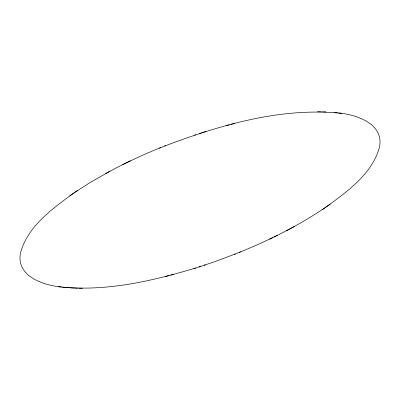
<?xml version="1.0" encoding="UTF-8"?>
<svg xmlns="http://www.w3.org/2000/svg" width="400" height="400" viewBox="0 0 400 400"><rect width="100%" height="100%" fill="white"/><g stroke="black" fill="none" stroke-linecap="round" stroke-linejoin="round"><path stroke-width="0.6" d="M73.29 193.41C52.03 209.075 27.385 226.44 20.39 253.385C16.285 276.44 43.525 285.325 61.5 287.05M326.71 206.59C347.97 190.925 372.615 173.56 379.61 146.615C383.715 123.56 356.475 114.675 338.5 112.95M73.945 192.98L89.2 183.075L110.145 171.145M239.355 252.39C269.595 240.08 299.06 225.475 326.055 207.02M69.675 195.905L77.41 190.59M322.59 209.41L330.325 204.095M105.69 173.535C123.465 163.805 141.855 155.2 160.645 147.61M286.185 230.82L289.855 228.855M290.395 228.56L294.31 226.465M130.495 160.86L122.75 164.625M269.505 239.14L272.55 237.67M273.92 236.99L277.25 235.375M164.49 146.09C220.73 124.895 281.045 107.055 341.745 113.35M199.045 266.955L215.185 261.54L235.51 253.91M159.38 148.135L165.41 145.705M234.59 254.295L240.62 251.865M194.57 135.125L195.755 134.745M206.12 131.415L199.42 133.54M58.255 286.65C104.78 292.13 151.435 281.265 195.765 267.98M204.245 265.255L205.43 264.875M193.88 268.585L200.58 266.46M226.155 125.645L229.325 124.83M230.95 124.405L234.43 123.51M165.57 276.49L169.05 275.595M170.675 275.17L173.845 274.355M317.56 111.73L321.185 111.805M322.325 111.82L326.065 111.895M77.675 288.18L70.525 287.88M78.815 288.195L82.44 288.27M69.36 287.8L62.685 287.18M334.15 112.43L337.315 112.82"/></g></svg>
